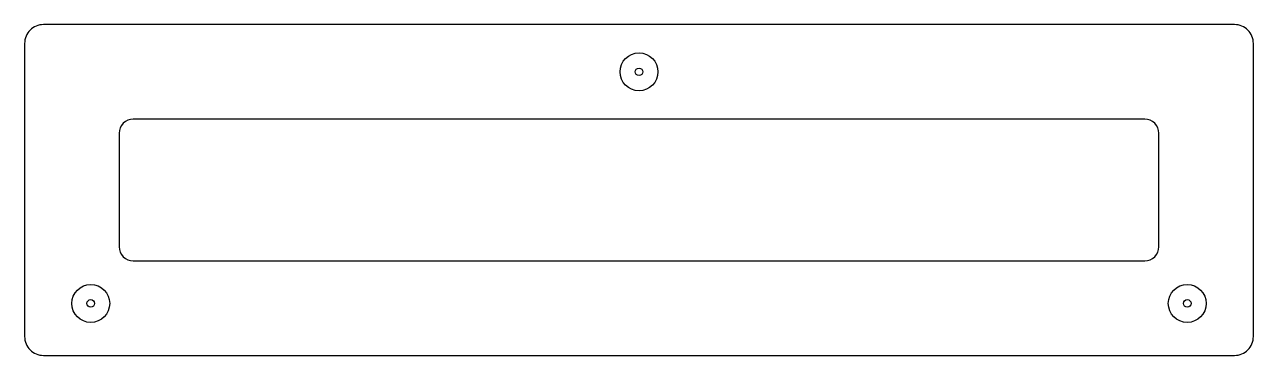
# Model space of a CAD drawing. Header units: millimetres. Extents: x 0 to 260, y 0 to 70.
import ezdxf

# ---------------------------------------------------------------- set-up
doc = ezdxf.new("R2010")
doc.units = ezdxf.units.MM
for name, color, linetype in [('BOTTOM_M2_BLIND', 4, 'Continuous'), ('BOTTOM_POCKET_D8_02', 3, 'Continuous'), ('OUTER', 1, 'Continuous'), ('WINDOW', 2, 'Continuous')]:
    doc.layers.add(name, color=color, linetype=linetype)

msp = doc.modelspace()

# ---------------------------------------------------------------- linework, layer by layer
at = {"layer": 'BOTTOM_M2_BLIND'}
for centre in [(130, 60), (14, 11), (246, 11)]:
    msp.add_circle(centre, 0.8, dxfattribs=at)
at = {"layer": 'BOTTOM_POCKET_D8_02'}
for centre in [(130, 60), (14, 11), (246, 11)]:
    msp.add_circle(centre, 4.01, dxfattribs=at)
at = {"layer": 'OUTER'}
msp.add_lwpolyline([(4, 0), (256, 0, 0.414214), (260, 4), (260, 66, 0.414214), (256, 70), (4, 70, 0.414214), (0, 66), (0, 4, 0.414214)], format="xyb", close=True, dxfattribs=at)
at = {"layer": 'WINDOW'}
msp.add_lwpolyline([(23, 20), (237, 20, 0.414214), (240, 23), (240, 47, 0.414214), (237, 50), (23, 50, 0.414214), (20, 47), (20, 23, 0.414214)], format="xyb", close=True, dxfattribs=at)

doc.saveas('drawing.dxf')
